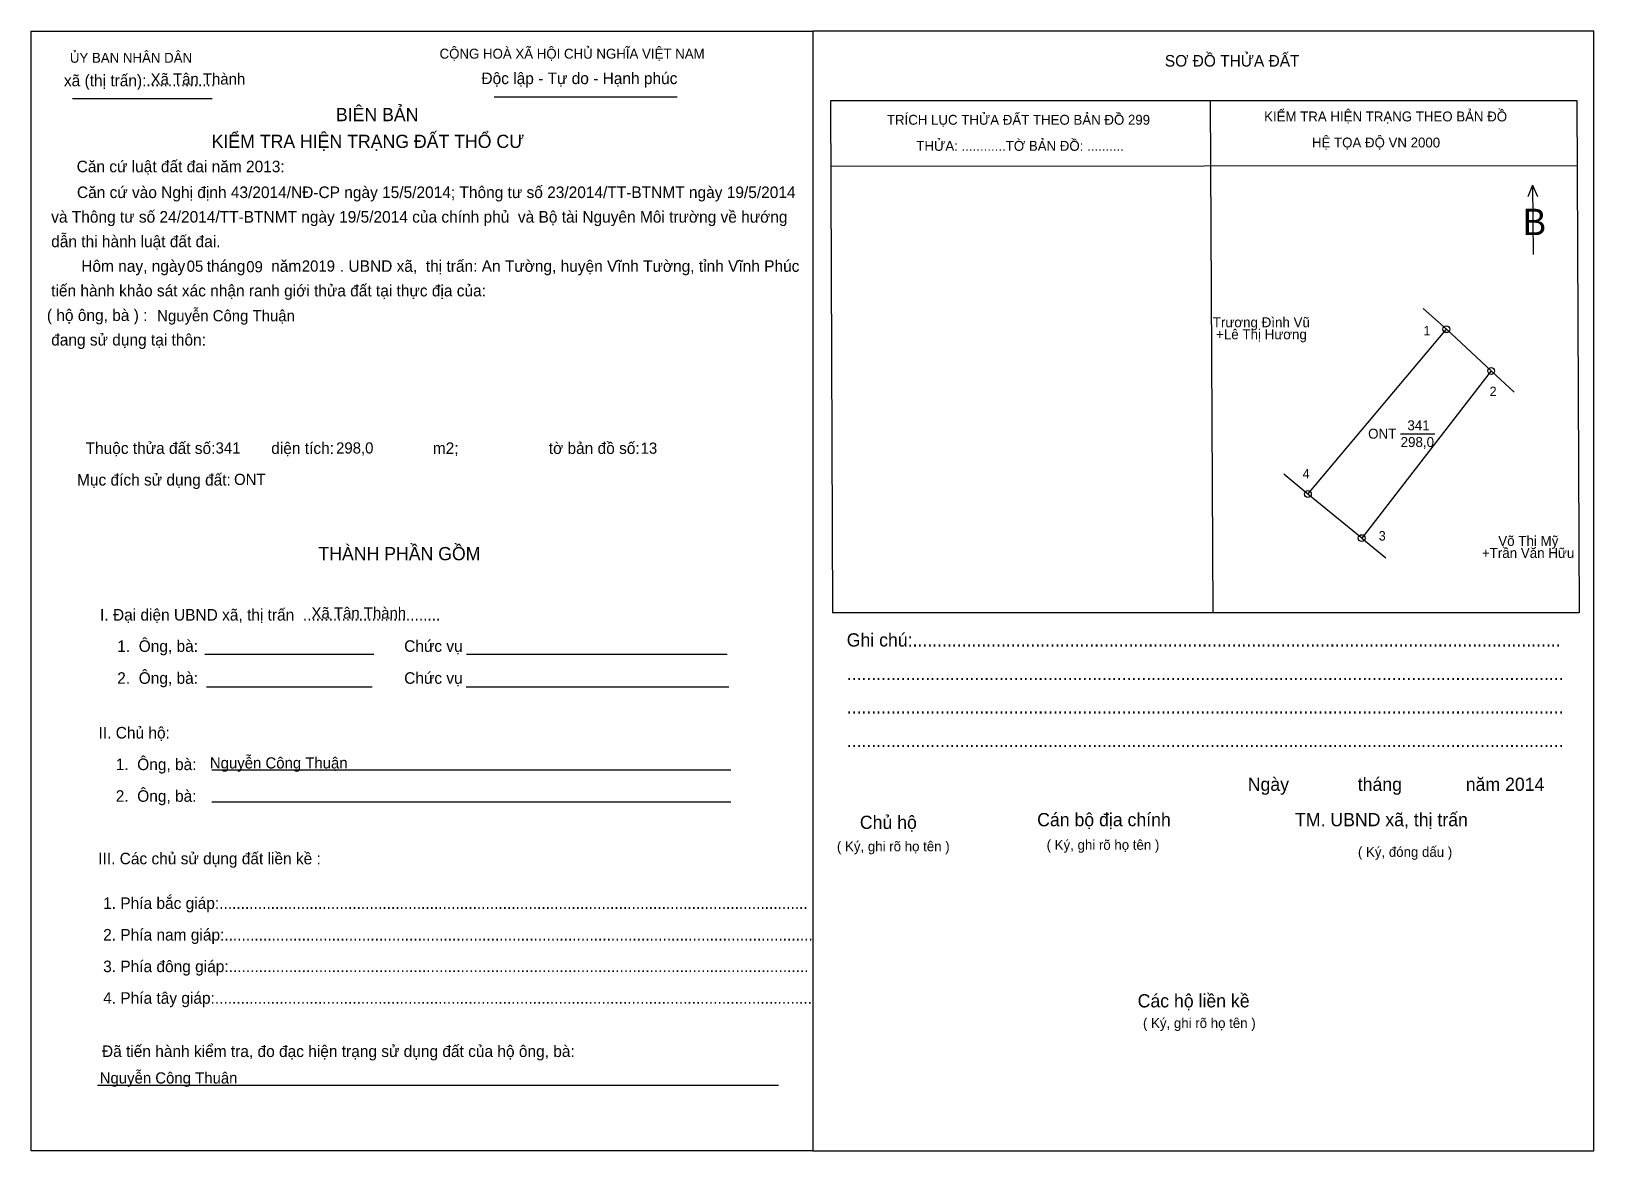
# Model space of a CAD drawing. Extents: x 540345 to 540573, y 1835213 to 1835377.
import ezdxf

# ---------------------------------------------------------------- set-up
doc = ezdxf.new("R2010")
doc.units = 0
for name, color, linetype in [('bbhtNoiDung', 7, 'Continuous'), ('bbhtTemplate', 7, 'Continuous'), ('CanhThua', 7, 'Continuous'), ('MocDinhThua', 7, 'Continuous'), ('NhanDiaChinhThua', 7, 'Continuous'), ('NhanTuCan', 7, 'Continuous'), ('RauThua', 7, 'Continuous'), ('SoHieuDinhThua', 7, 'Continuous')]:
    doc.layers.add(name, color=color, linetype=linetype)

msp = doc.modelspace()

# ---------------------------------------------------------------- linework, layer by layer
at = {"layer": 'bbhtTemplate'}
for p, q in [((540351.13, 1835366.87), (540371.51, 1835366.87)), ((540412.72, 1835367.14), (540439.47, 1835367.14)), ((540517.37, 1835366.6), (540517.75, 1835291.74)), ((540461.92, 1835356.98), (540570.97, 1835357.09)), ((540564.45, 1835354.21), (540563.8, 1835352.52)), ((540564.45, 1835354.21), (540565.21, 1835352.58)), ((540564.45, 1835354.21), (540564.56, 1835344.09)), ((540370.48, 1835285.71), (540395.16, 1835285.71)), ((540408.7, 1835285.71), (540446.81, 1835285.71)), ((540370.7, 1835280.92), (540394.89, 1835280.92)), ((540408.64, 1835280.92), (540447.03, 1835280.92)), ((540371.46, 1835268.8), (540447.3, 1835268.8)), ((540371.46, 1835264.13), (540447.3, 1835264.13)), ((540354.77, 1835222.7), (540454.31, 1835222.7))]:
    msp.add_line(p, q, dxfattribs=at)
for points in [[(540345.09, 1835213.13), (540345.09, 1835376.71), (540459.31, 1835376.71), (540459.31, 1835213.13)], [(540573.42, 1835213.13), (540573.42, 1835376.71), (540459.31, 1835376.71), (540459.31, 1835213.13)]]:
    msp.add_lwpolyline(points, close=True, dxfattribs=at)
for points in [[(540462.25, 1835291.74), (540461.92, 1835366.6), (540570.97, 1835366.6), (540571.3, 1835291.74)], [(540571.25, 1835291.74), (540462.19, 1835291.74)]]:
    msp.add_lwpolyline(points, dxfattribs=at)
at = {"layer": 'CanhThua'}
for p, q in [((540531.65, 1835309.09), (540551.88, 1835333.18)), ((540551.88, 1835333.18), (540558.43, 1835327.08)), ((540558.43, 1835327.08), (540539.51, 1835302.65)), ((540539.51, 1835302.65), (540531.65, 1835309.09))]:
    msp.add_line(p, q, dxfattribs=at)
at = {"layer": 'MocDinhThua'}
for centre in [(540551.88, 1835333.18), (540558.43, 1835327.08), (540531.65, 1835309.09), (540539.51, 1835302.65)]:
    msp.add_circle(centre, 0.5, dxfattribs=at)
at = {"layer": 'NhanDiaChinhThua'}
msp.add_line((540545.2, 1835317.91), (540550.2, 1835317.91), dxfattribs=at)
at = {"layer": 'RauThua'}
for p, q in [((540551.88, 1835333.18), (540548.47, 1835336.21)), ((540558.43, 1835327.08), (540561.78, 1835323.98)), ((540531.65, 1835309.09), (540528.13, 1835311.98)), ((540539.51, 1835302.65), (540543.03, 1835299.75))]:
    msp.add_line(p, q, dxfattribs=at)

# ---------------------------------------------------------------- texts
at = {"layer": 'bbhtNoiDung'}
for s, height, p in [('Xã Tân Thành', 1.6309, (540362.54, 1835368.93)), ('05', 1.631, (540367.8, 1835341.57)), ('09', 1.631, (540376.51, 1835341.49)), ('2019', 1.631, (540384.63, 1835341.59)), ('Nguyễn Công Thuận', 1.6309, (540363.49, 1835334.33)), ('341', 1.631, (540372.03, 1835315.01)), ('298,0', 1.631, (540389.64, 1835315.01)), ('13', 1.631, (540434.14, 1835314.98)), ('ONT', 1.631, (540374.73, 1835310.42)), ('Xã Tân Thành', 1.6309, (540386.05, 1835290.9)), ('Nguyễn Công Thuận', 1.6309, (540371.2, 1835268.99)), ('Nguyễn Công Thuận', 1.6309, (540355.1, 1835222.96))]:
    msp.add_text(s, height=height, dxfattribs=at).set_placement(p)
at = {"layer": 'bbhtTemplate'}
for s, height, p in [('ỦY BAN NHÂN DÂN', 1.4482, (540350.74, 1835372.11)), ('CỘNG HOÀ XÃ HỘI CHỦ NGHĨA VIỆT NAM', 1.4482, (540404.76, 1835372.71)), ('SƠ ĐỒ THỬA ĐẤT', 1.6895, (540510.74, 1835371.55)), ('xã (thị trấn):................', 1.6895, (540349.87, 1835368.67)), ('Độc lập - Tự do - Hạnh phúc', 1.6895, (540410.88, 1835368.99)), ('BIÊN BẢN', 1.931, (540389.62, 1835363.57)), ('TRÍCH LỤC THỬA ĐẤT THEO BẢN ĐỒ 299', 1.4482, (540470.13, 1835363.05)), ('KIỂM TRA HIỆN TRẠNG THEO BẢN ĐỒ', 1.4482, (540525.25, 1835363.54)), ('KIỂM TRA HIỆN TRẠNG ĐẤT THỔ CƯ', 1.9311, (540371.46, 1835359.66)), ('        THỬA: ............TỜ BẢN ĐỒ: ..........', 1.4482, (540470.13, 1835359.24)), ('             HỆ TỌA ĐỘ VN 2000', 1.4482, (540525.25, 1835359.73)), ('Căn cứ luật đất đai năm 2013:', 1.6895, (540351.73, 1835356.11)), ('       Căn cứ vào Nghị định 43/2014/NĐ-CP ngày 15/5/2014; Thông tư số 23/2014/TT-BTNMT ngày 19/5/2014', 1.68951, (540347.38, 1835352.34)), (' và Thông tư số 24/2014/TT-BTNMT ngày 19/5/2014 của chính phủ  và Bộ tài Nguyên Môi trường về hướng', 1.6895, (540347.38, 1835348.75)), ('B', 3.86, (540563.04, 1835346.92)), (' dẫn thi hành luật đất đai.', 1.6895, (540347.38, 1835345.16)), ('        Hôm nay, ngày     tháng      năm         . UBND xã,  thị trấn: An Tường, huyện Vĩnh Tường, tỉnh Vĩnh Phúc', 1.68951, (540347.38, 1835341.56)), (' tiến hành khảo sát xác nhận ranh giới thửa đất tại thực địa của:', 1.6895, (540347.38, 1835337.97)), ('( hộ ông, bà ) :', 1.6895, (540347.38, 1835334.38)), (' đang sử dụng tại thôn:', 1.6895, (540347.38, 1835330.79)), ('  Thuộc thửa đất số:             diện tích:                       m2;                     tờ bản đồ số:', 1.68951, (540351.78, 1835314.95)), ('Mục đích sử dụng đất:', 1.6895, (540351.78, 1835310.33)), ('THÀNH PHẦN GỒM', 1.9311, (540387.06, 1835299.42)), ('I. Đại diện UBND xã, thị trấn  ................................', 1.6895, (540355.15, 1835290.6)), ('    1.  Ông, bà:                                                Chức vụ', 1.6895, (540355.15, 1835286.03)), ('Ghi chú:....................................................................................................................................', 1.93108, (540464.26, 1835286.81)), ('    2.  Ông, bà:                                                Chức vụ', 1.6895, (540355.15, 1835281.36)), ('..................................................................................................................................................', 1.93108, (540464.26, 1835281.92)), ('..................................................................................................................................................', 1.93108, (540464.26, 1835277.02)), ('II. Chủ hộ:', 1.6895, (540354.93, 1835273.37)), ('    1.  Ông, bà:', 1.6895, (540354.93, 1835268.75)), ('..................................................................................................................................................', 1.93108, (540464.26, 1835272.13)), ('    2.  Ông, bà:', 1.6895, (540354.93, 1835264.12)), ('Ngày              tháng             năm 2014', 1.9311, (540522.86, 1835265.72)), ('Chủ hộ', 1.931, (540466.18, 1835260.16)), ('Cán bộ địa chính', 1.9311, (540492.09, 1835260.55)), ('TM. UBND xã, thị trấn', 1.9311, (540529.77, 1835260.55)), ('( Ký, ghi rõ họ tên )', 1.4482, (540462.83, 1835256.89)), ('( Ký, ghi rõ họ tên )', 1.4482, (540493.47, 1835257.11)), ('( Ký, đóng dấu )', 1.4482, (540538.96, 1835256.08)), ('III. Các chủ sử dụng đất liền kề :', 1.6895, (540354.88, 1835254.99)), ('    1. Phía bắc giáp:.........................................................................................................................................', 1.68951, (540353.09, 1835248.47)), ('    2. Phía nam giáp:.........................................................................................................................................', 1.68951, (540353.09, 1835243.85)), ('    3. Phía đông giáp:.......................................................................................................................................', 1.68951, (540353.09, 1835239.23)), ('    4. Phía tây giáp:...........................................................................................................................................', 1.68951, (540353.09, 1835234.61)), ('Các hộ liền kề', 1.9311, (540506.77, 1835234.08)), ('( Ký, ghi rõ họ tên )', 1.4482, (540507.55, 1835231.07)), ('    Đã tiến hành kiểm tra, đo đạc hiện trạng sử dụng đất của hộ ông, bà:', 1.6895, (540352.92, 1835226.83))]:
    msp.add_text(s, height=height, dxfattribs=at).set_placement(p)
at = {"layer": 'NhanDiaChinhThua'}
for s, p in [('ONT', (540540.45, 1835317.18)), ('341', (540546.19, 1835318.4)), ('298,0', (540545.2, 1835315.96))]:
    msp.add_text(s, height=1.459, dxfattribs=at).set_placement(p)
at = {"layer": 'NhanTuCan'}
for s, p in [('Trương Đình Vũ', (540517.75, 1835333.46)), ('+Lê Thị Hương', (540518.23, 1835331.7)), ('Võ Thị Mỹ', (540559.47, 1835301.52)), ('+Trần Văn Hữu', (540557.07, 1835299.76))]:
    msp.add_text(s, height=1.459, dxfattribs=at).set_placement(p)
at = {"layer": 'SoHieuDinhThua'}
for s, p in [('1', (540548.53, 1835332.28)), ('2', (540558.2, 1835323.41)), ('4', (540530.89, 1835311.39)), ('3', (540542, 1835302.3))]:
    msp.add_text(s, height=1.37, dxfattribs=at).set_placement(p)

doc.saveas('drawing.dxf')
